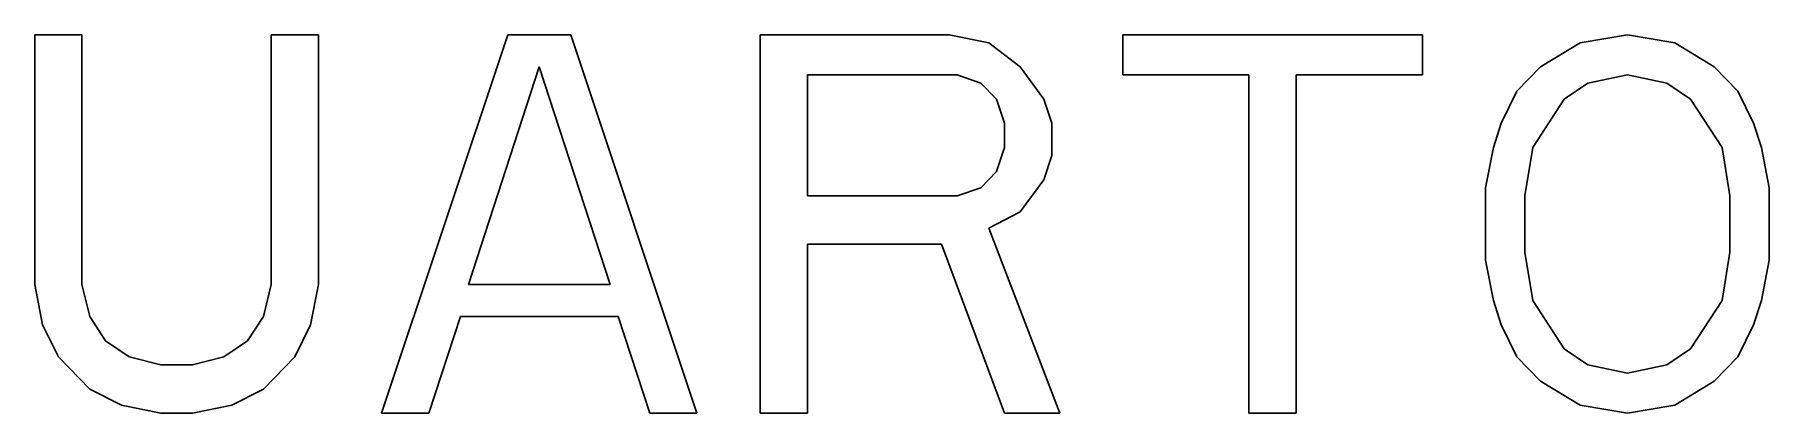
# Model space of a CAD drawing. Header units: millimetres. Extents: x 17383 to 35085, y 29540 to 59338.
# Drawn here: x 35076.25 to 35085.41, y 59336.44 to 59338.44 of the extents above.
import ezdxf

# ---------------------------------------------------------------- set-up
doc = ezdxf.new("R2010")
doc.units = ezdxf.units.MM

msp = doc.modelspace()

# ---------------------------------------------------------------- linework, layer by layer
at = {"color": 4, "linetype": 'Continuous'}
for p, q in [((35076.4965, 59338.4385), (35076.2465, 59338.4385)), ((35076.2465, 59338.4385), (35076.2465, 59337.1193)), ((35076.4965, 59337.1193), (35076.4965, 59338.4385)), ((35077.7465, 59338.4385), (35077.4965, 59338.4385)), ((35077.4965, 59338.4385), (35077.4965, 59337.1193)), ((35077.7465, 59337.1193), (35077.7465, 59338.4385)), ((35078.0798, 59336.4385), (35078.7465, 59338.4385)), ((35078.7465, 59338.4385), (35079.0798, 59338.4385)), ((35079.0798, 59338.4385), (35079.7465, 59336.4385)), ((35081.0798, 59338.4385), (35080.0798, 59338.4385)), ((35080.0798, 59338.4385), (35080.0798, 59336.4385)), ((35081.2882, 59338.3959), (35081.0798, 59338.4385)), ((35081.9965, 59338.4385), (35083.5798, 59338.4385)), ((35081.9965, 59338.2257), (35081.9965, 59338.4385)), ((35083.5798, 59338.4385), (35083.5798, 59338.2257)), ((35084.6632, 59338.4385), (35084.4132, 59338.3959)), ((35084.9132, 59338.3959), (35084.6632, 59338.4385)), ((35081.4548, 59338.2683), (35081.2882, 59338.3959)), ((35084.4132, 59338.3959), (35084.2048, 59338.2683)), ((35085.1215, 59338.2683), (35084.9132, 59338.3959)), ((35078.5382, 59337.1193), (35078.9132, 59338.2683)), ((35078.9132, 59338.2683), (35079.2882, 59337.1193)), ((35081.1215, 59338.2257), (35080.3298, 59338.2257)), ((35080.3298, 59338.2257), (35080.3298, 59337.5874)), ((35081.2465, 59338.1832), (35081.1215, 59338.2257)), ((35081.5798, 59338.098), (35081.4548, 59338.2683)), ((35082.6632, 59338.2257), (35081.9965, 59338.2257)), ((35082.6632, 59336.4385), (35082.6632, 59338.2257)), ((35083.5798, 59338.2257), (35082.9132, 59338.2257)), ((35082.9132, 59338.2257), (35082.9132, 59336.4385)), ((35084.2048, 59338.2683), (35084.0798, 59338.1406)), ((35084.6632, 59338.2257), (35084.4548, 59338.1832)), ((35084.8715, 59338.1832), (35084.6632, 59338.2257)), ((35085.2465, 59338.1406), (35085.1215, 59338.2683)), ((35081.3298, 59338.098), (35081.2465, 59338.1832)), ((35084.0798, 59338.1406), (35083.9965, 59337.9704)), ((35084.4548, 59338.1832), (35084.3298, 59338.098)), ((35084.9965, 59338.098), (35084.8715, 59338.1832)), ((35085.3298, 59337.9704), (35085.2465, 59338.1406)), ((35081.3715, 59337.9704), (35081.3298, 59338.098)), ((35081.6215, 59337.9704), (35081.5798, 59338.098)), ((35084.3298, 59338.098), (35084.1632, 59337.8427)), ((35085.1632, 59337.8427), (35084.9965, 59338.098)), ((35081.3715, 59337.8427), (35081.3715, 59337.9704)), ((35081.6215, 59337.8002), (35081.6215, 59337.9704)), ((35083.9965, 59337.9704), (35083.9548, 59337.8427)), ((35085.3715, 59337.8427), (35085.3298, 59337.9704)), ((35081.3298, 59337.7151), (35081.3715, 59337.8427)), ((35081.5798, 59337.6725), (35081.6215, 59337.8002)), ((35083.9548, 59337.8427), (35083.9132, 59337.63)), ((35084.1632, 59337.8427), (35084.1215, 59337.5874)), ((35085.2048, 59337.5874), (35085.1632, 59337.8427)), ((35085.4132, 59337.63), (35085.3715, 59337.8427)), ((35081.2465, 59337.63), (35081.3298, 59337.7151)), ((35081.4548, 59337.5023), (35081.5798, 59337.6725)), ((35080.3298, 59337.5874), (35081.1215, 59337.5874)), ((35081.1215, 59337.5874), (35081.2465, 59337.63)), ((35083.9132, 59337.63), (35083.9132, 59337.247)), ((35084.1215, 59337.5874), (35084.1215, 59337.2895)), ((35085.2048, 59337.2895), (35085.2048, 59337.5874)), ((35085.4132, 59337.247), (35085.4132, 59337.63)), ((35081.2882, 59337.4172), (35081.4548, 59337.5023)), ((35081.6632, 59336.4385), (35081.2882, 59337.4172)), ((35080.3298, 59337.3321), (35081.0382, 59337.3321)), ((35080.3298, 59336.4385), (35080.3298, 59337.3321)), ((35081.0382, 59337.3321), (35081.3715, 59336.4385)), ((35083.9132, 59337.247), (35083.9548, 59337.0342)), ((35084.1215, 59337.2895), (35084.1632, 59337.0342)), ((35085.1632, 59337.0342), (35085.2048, 59337.2895)), ((35085.3715, 59337.0342), (35085.4132, 59337.247)), ((35076.2465, 59337.1193), (35076.2882, 59336.9066)), ((35076.5382, 59336.9491), (35076.4965, 59337.1193)), ((35077.4965, 59337.1193), (35077.4548, 59336.9491)), ((35077.7048, 59336.9066), (35077.7465, 59337.1193)), ((35079.2882, 59337.1193), (35078.5382, 59337.1193)), ((35083.9548, 59337.0342), (35083.9965, 59336.9066)), ((35084.1632, 59337.0342), (35084.3298, 59336.7789)), ((35084.9965, 59336.7789), (35085.1632, 59337.0342)), ((35085.3298, 59336.9066), (35085.3715, 59337.0342)), ((35076.6215, 59336.8215), (35076.5382, 59336.9491)), ((35077.4548, 59336.9491), (35077.3715, 59336.8215)), ((35078.4965, 59336.9491), (35078.3298, 59336.4385)), ((35079.3298, 59336.9491), (35078.4965, 59336.9491)), ((35079.4965, 59336.4385), (35079.3298, 59336.9491)), ((35076.2882, 59336.9066), (35076.3715, 59336.7363)), ((35077.6215, 59336.7363), (35077.7048, 59336.9066)), ((35083.9965, 59336.9066), (35084.0798, 59336.7363)), ((35085.2465, 59336.7363), (35085.3298, 59336.9066)), ((35076.7465, 59336.7363), (35076.6215, 59336.8215)), ((35077.3715, 59336.8215), (35077.2465, 59336.7363)), ((35084.3298, 59336.7789), (35084.4548, 59336.6938)), ((35084.8715, 59336.6938), (35084.9965, 59336.7789)), ((35076.3715, 59336.7363), (35076.5382, 59336.5661)), ((35076.9132, 59336.6938), (35076.7465, 59336.7363)), ((35077.0798, 59336.6938), (35076.9132, 59336.6938)), ((35077.2465, 59336.7363), (35077.0798, 59336.6938)), ((35077.4548, 59336.5661), (35077.6215, 59336.7363)), ((35084.0798, 59336.7363), (35084.2048, 59336.6087)), ((35084.4548, 59336.6938), (35084.6632, 59336.6512)), ((35084.6632, 59336.6512), (35084.8715, 59336.6938)), ((35085.1215, 59336.6087), (35085.2465, 59336.7363)), ((35084.2048, 59336.6087), (35084.4132, 59336.481)), ((35084.9132, 59336.481), (35085.1215, 59336.6087)), ((35076.5382, 59336.5661), (35076.7048, 59336.481)), ((35076.7048, 59336.481), (35076.9132, 59336.4385)), ((35077.0798, 59336.4385), (35077.2882, 59336.481)), ((35077.2882, 59336.481), (35077.4548, 59336.5661)), ((35084.4132, 59336.481), (35084.6632, 59336.4385)), ((35084.6632, 59336.4385), (35084.9132, 59336.481)), ((35076.9132, 59336.4385), (35077.0798, 59336.4385)), ((35078.3298, 59336.4385), (35078.0798, 59336.4385)), ((35079.7465, 59336.4385), (35079.4965, 59336.4385)), ((35080.0798, 59336.4385), (35080.3298, 59336.4385)), ((35081.3715, 59336.4385), (35081.6632, 59336.4385)), ((35082.9132, 59336.4385), (35082.6632, 59336.4385))]:
    msp.add_line(p, q, dxfattribs=at)

doc.saveas('drawing.dxf')
